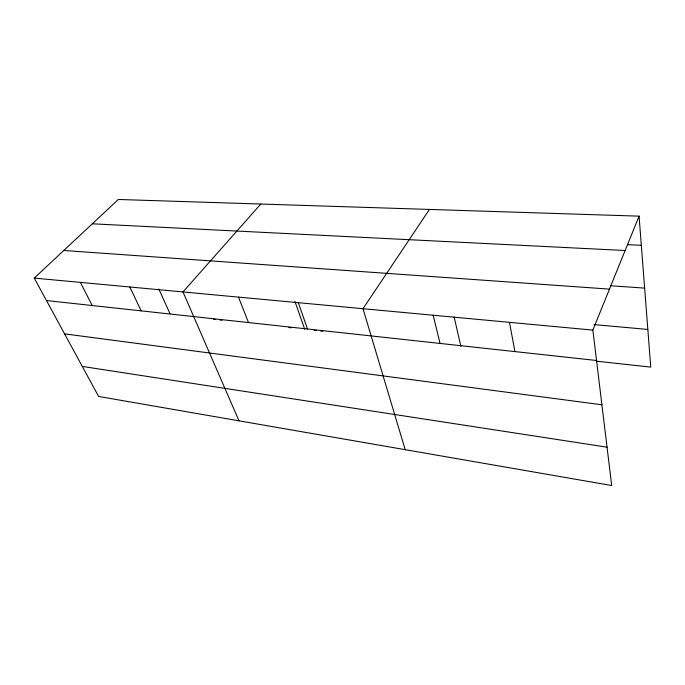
<?xml version="1.0" encoding="UTF-8"?>
<svg xmlns="http://www.w3.org/2000/svg" width="685" height="685" viewBox="0 0 685 685"><rect width="100%" height="100%" fill="white"/><g stroke="black" fill="none" stroke-linecap="round" stroke-linejoin="round"><path stroke-width="1.03" d="M592.85 330.101L639.071 216.152L118.334 199.472L34.25 278.093L98.623 396.452L611.696 485.528L592.85 330.101L34.25 278.093M429.452 209.439L362.999 308.704L405.195 449.677M260.797 204.036L182.989 291.938L239.005 420.821M627.606 244.656L641.323 245.298M92.312 223.807L625.131 250.522M610.9 285.782L644.636 288.111M63.782 250.487L609.479 289.121M594.049 324.596L647.839 329.442M46.46 300.544L596.532 360.49M213.643 319.321L215.715 319.544M219.876 319.998L221.957 320.229M288.907 327.55L291.014 327.781M314.269 330.324L316.401 330.555M320.649 331.018L322.772 331.249M596.806 361.218L650.75 367.109L639.071 216.152M64.578 333.86L601.909 404.784M82.294 366.424L607.047 447.185M80.393 282.391L92.201 305.527M129.85 286.998L141.161 310.862M158.834 289.001L169.983 313.644M238.491 297.11L248.501 322.558M294.961 301.477L304.714 329.279M298.317 302.684L307.479 328.988M433.143 315.237L440.07 343.433M454.121 316.941L460.868 346.353M509.477 322.344L514.932 351.593"/></g></svg>
